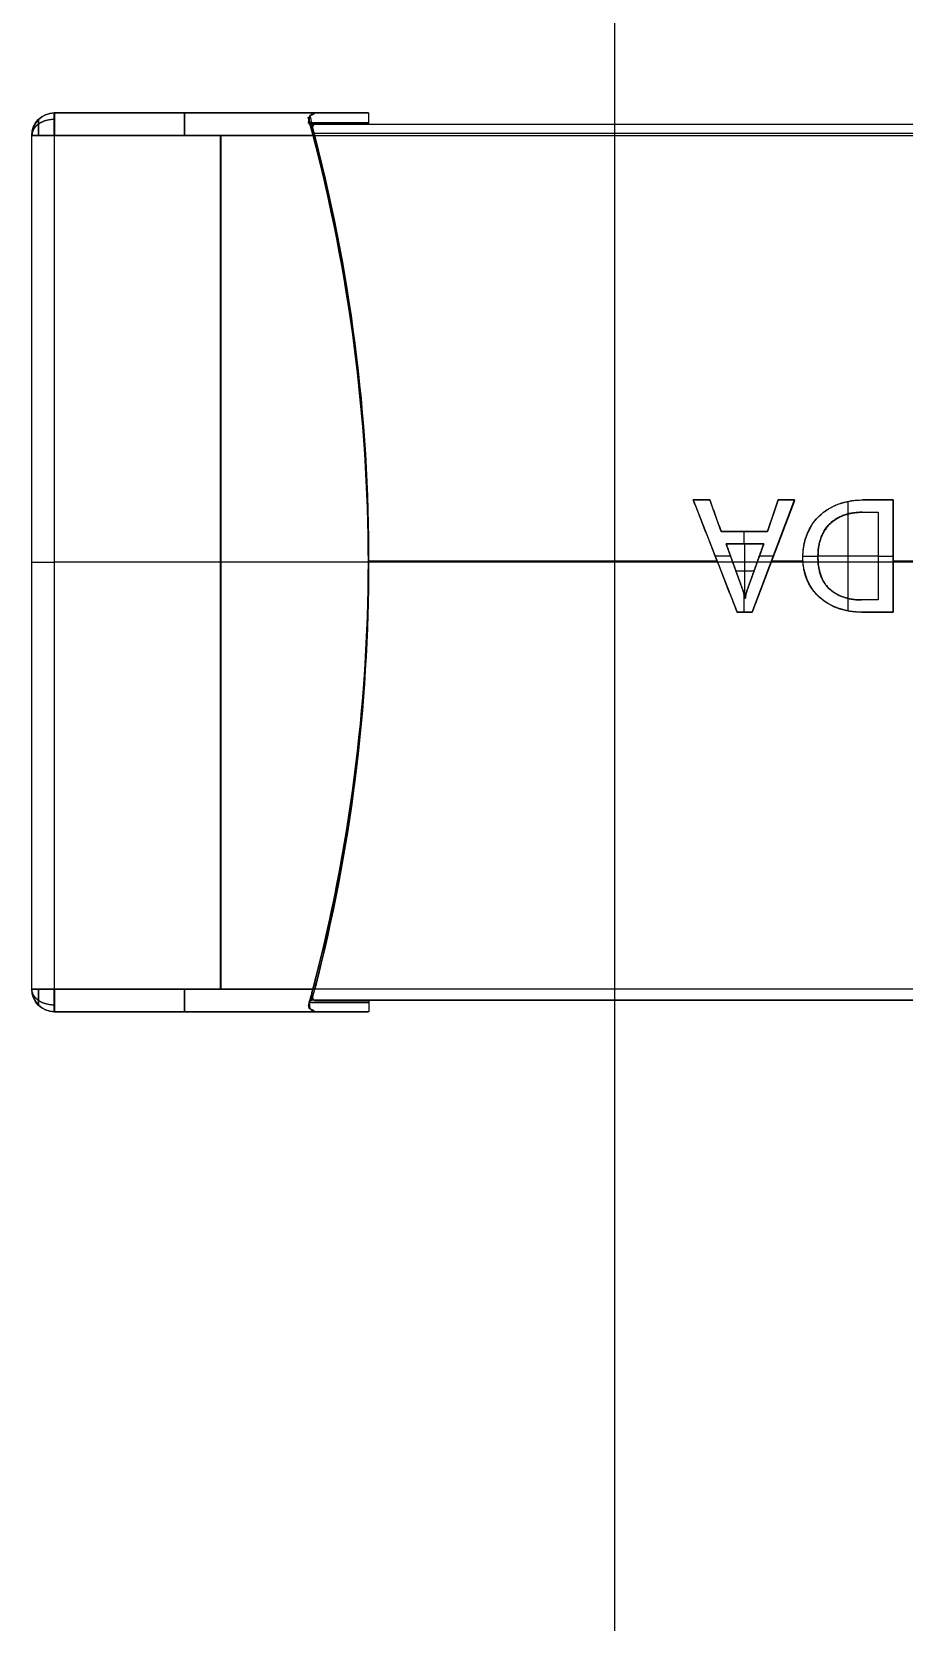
# Model space of a CAD drawing. Header units: millimetres. Extents: x 1.2 to 41.2, y 0.2 to 23.9.
# Drawn here: x 20.677 to 21.454, y 12.592 to 14.008 of the extents above; entities that cross this region are included whole.
import ezdxf

# ---------------------------------------------------------------- set-up
doc = ezdxf.new("R2010")
doc.units = ezdxf.units.MM
doc.layers.add('图层03', color=5, linetype='Continuous', true_color=0x0000ff)
doc.layers.add('默认', color=18, linetype='Continuous', true_color=0x000000)

msp = doc.modelspace()

# ---------------------------------------------------------------- linework, layer by layer
at = {"layer": '图层03', "color": 7, "true_color": 0xffffff}
for p, q in [((20.9768, 13.9354, 1.9887), (20.697, 13.9354, 1.9887)), ((20.8452, 13.9354, 1.6087), (20.845, 13.9354, 2.3688)), ((20.977, 13.9254, 1.9859), (20.977, 13.9354, 1.9859)), ((20.9768, 13.9254, 1.9897), (21.9775, 13.9254, 1.99)), ((20.677, 13.1553, 1.9887), (20.677, 13.9154, 1.9887)), ((20.845, 13.1553, 2.3888), (20.845, 13.9154, 2.3888)), ((20.8452, 13.9154, 1.5887), (20.8452, 13.1553, 1.5887)), ((21.2808, 13.5909, 1.6038), (21.2661, 13.5909, 1.6038)), ((21.2661, 13.5909, 1.6038), (21.3052, 13.4909, 1.6038)), ((21.2735, 13.5909, 1.5988), (21.2735, 13.5909, 1.6088)), ((21.2909, 13.5628, 1.6038), (21.2808, 13.5909, 1.6038)), ((21.3186, 13.4909, 1.6038), (21.3564, 13.5909, 1.6038)), ((21.3418, 13.5909, 1.6038), (21.3322, 13.5628, 1.6038)), ((21.3564, 13.5909, 1.6038), (21.3418, 13.5909, 1.6038)), ((21.3491, 13.5909, 1.5988), (21.3491, 13.5909, 1.6088)), ((21.404, 13.5784, 1.6088), (21.404, 13.5897, 1.6088)), ((21.404, 13.5031, 1.5988), (21.404, 13.5784, 1.5988)), ((21.4166, 13.5799, 1.6038), (21.4308, 13.5799, 1.6038)), ((21.4442, 13.5909, 1.6038), (21.417, 13.5909, 1.6038)), ((21.4237, 13.5799, 1.5988), (21.4237, 13.5799, 1.6088)), ((21.4306, 13.5909, 1.5988), (21.4306, 13.5909, 1.6088)), ((21.4308, 13.5799, 1.6038), (21.4308, 13.5018, 1.6038)), ((21.4442, 13.4909, 1.6038), (21.4442, 13.5909, 1.6038)), ((21.2858, 13.5768, 1.5988), (21.2858, 13.5768, 1.6088)), ((21.337, 13.5768, 1.5988), (21.337, 13.5768, 1.6088)), ((21.3322, 13.5628, 1.6038), (21.2909, 13.5628, 1.6038)), ((21.2954, 13.5518, 1.6038), (21.3288, 13.5518, 1.6038)), ((21.3104, 13.5101, 1.6038), (21.2954, 13.5518, 1.6038)), ((21.3113, 13.5518, 1.6088), (21.3113, 13.5628, 1.6088)), ((21.3116, 13.5628, 1.5988), (21.3116, 13.5628, 1.6088)), ((21.3121, 13.5518, 1.5988), (21.3121, 13.5518, 1.6088)), ((21.3121, 13.5031, 1.5988), (21.3121, 13.5518, 1.5988)), ((21.3288, 13.5518, 1.6038), (21.3139, 13.5101, 1.6038)), ((20.6771, 13.5354, 1.6086), (20.6769, 13.5354, 2.3687)), ((20.9767, 13.5354, 2.3888), (20.6969, 13.5354, 2.3887)), ((20.9769, 13.5354, 1.5887), (20.6971, 13.5354, 1.5886)), ((21.2874, 13.5364, 1.5988), (20.9768, 13.5364, 1.5987)), ((20.977, 13.5383, 2.3788), (20.977, 13.5383, 2.3888)), ((21.9771, 13.5354, 2.379), (20.977, 13.5354, 2.3788)), ((21.2857, 13.5409, 1.5988), (21.2857, 13.5409, 1.6088)), ((21.2993, 13.5409, 1.6088), (21.2857, 13.5409, 1.6088)), ((21.3375, 13.5409, 1.6088), (21.3249, 13.5409, 1.6088)), ((21.3639, 13.5364, 1.5988), (21.3358, 13.5364, 1.5988)), ((21.3375, 13.5409, 1.5988), (21.3375, 13.5409, 1.6088)), ((21.3637, 13.5409, 1.6088), (21.3772, 13.5409, 1.6088)), ((21.4308, 13.5409, 1.5988), (21.3772, 13.5409, 1.5988)), ((21.4308, 13.5409, 1.6088), (21.4442, 13.5409, 1.6088)), ((21.4308, 13.5409, 1.5988), (21.4308, 13.5409, 1.6088)), ((21.4442, 13.5409, 1.5988), (21.4442, 13.5409, 1.6088)), ((21.4686, 13.5364, 1.5988), (21.4442, 13.5364, 1.5988)), ((20.9771, 13.5325, 1.5987), (20.9771, 13.5325, 1.5887)), ((21.3029, 13.5309, 1.5988), (21.3029, 13.5309, 1.6088)), ((21.3201, 13.5274, 1.5988), (21.3042, 13.5274, 1.5988)), ((21.3214, 13.5309, 1.5988), (21.3214, 13.5309, 1.6088)), ((21.3113, 13.4909, 1.6088), (21.3113, 13.5069, 1.6088)), ((21.404, 13.4919, 1.6088), (21.404, 13.5032, 1.6088)), ((21.4308, 13.5018, 1.6038), (21.416, 13.5018, 1.6038)), ((21.4234, 13.5018, 1.5988), (21.4234, 13.5018, 1.6088)), ((21.3052, 13.4909, 1.6038), (21.3186, 13.4909, 1.6038)), ((21.3119, 13.4909, 1.5988), (21.3119, 13.4909, 1.6088)), ((21.416, 13.4909, 1.6038), (21.4442, 13.4909, 1.6038)), ((21.4301, 13.4909, 1.5988), (21.4301, 13.4909, 1.6088)), ((21.9772, 13.1453, 1.9879), (20.9767, 13.1453, 1.9877)), ((20.977, 13.1454, 1.9916), (20.977, 13.1353, 1.9916)), ((20.697, 13.1353, 1.9887), (20.9768, 13.1353, 1.9887)), ((20.8452, 13.1353, 1.6087), (20.845, 13.1353, 2.3688))]:
    msp.add_line(p, q, dxfattribs=at)
at = {"layer": '图层03', "color": 7, "true_color": 0xffffff, "extrusion": (0.000220476, 9.59111e-12, -1)}
msp.add_arc((-20.6974, 13.9154, -2.3642), 0.02, 0, 90, dxfattribs=at)
at = {"layer": '图层03', "color": 7, "true_color": 0xffffff, "extrusion": (0.000220476, 0, -1)}
for centre, radius, start, end in [((-20.6974, 13.9154, -1.9841), 0.02, 0, 90), ((-19.4773, 13.5383, -2.3761), 1.5002, 165.0406, 195.3932)]:
    msp.add_arc(centre, radius, start, end, dxfattribs=at)
at = {"layer": '图层03', "color": 7, "true_color": 0xffffff, "extrusion": (-0.000220476, -4.93038e-32, 1)}
msp.add_arc((20.6974, 13.9154, 1.6041), 0.02, 90, 180, dxfattribs=at)
at = {"layer": '图层03', "color": 7, "true_color": 0xffffff, "extrusion": (-1, -2.47818e-16, -0.000220476)}
for centre, start, end in [((-13.9154, 2.3642, -20.6974), 90, 180), ((-13.9154, 1.6041, -20.6974), 180, 270), ((-13.1553, 2.3642, -20.6974), 360, 90), ((-13.1553, 1.6041, -20.6974), 270, 0)]:
    msp.add_arc(centre, 0.02, start, end, dxfattribs=at)
at = {"layer": '图层03', "color": 7, "true_color": 0xffffff, "extrusion": (1, 0, 0.000220476)}
for centre, start, end in [((13.9154, 2.3642, 20.8134), 0, 90), ((13.9154, 1.6041, 20.8134), 270, 0), ((13.1553, 2.3642, 20.8134), 90, 180), ((13.1553, 1.6041, 20.8134), 180, 270)]:
    msp.add_arc(centre, 0.02, start, end, dxfattribs=at)
at = {"layer": '图层03', "color": 7, "true_color": 0xffffff, "extrusion": (-0.000220476, 0, 1)}
for centre, radius, start, end in [((19.4773, 13.5325, 1.5931), 1.5002, 345.0284, 15.4245), ((20.6974, 13.1553, 1.9841), 0.02, 180, 270)]:
    msp.add_arc(centre, radius, start, end, dxfattribs=at)
at = {"layer": '图层03', "color": 7, "true_color": 0xffffff, "extrusion": (0, -1, 0)}
for centre, radius, start, end in [((19.4768, 1.9855, -13.9265), 1.5002, 345.0542, 15.4371), ((20.6969, 2.3687, -13.9154), 0.02, 90.0126, 180.0126), ((20.6971, 1.6086, -13.9154), 0.02, 180.0126, 270.0126), ((20.6971, 1.6086, -13.5354), 0.02, 180.0126, 270.0126), ((20.6969, 2.3687, -13.1553), 0.02, 90.0126, 180.0126), ((20.6971, 1.6086, -13.1553), 0.02, 180.0126, 270.0126)]:
    msp.add_arc(centre, radius, start, end, dxfattribs=at)
at = {"layer": '图层03', "color": 7, "true_color": 0xffffff, "extrusion": (-0.000220476, -1.77971e-13, 1)}
msp.add_arc((19.4773, 13.5383, 2.3742), 1.5002, 345.2121, 14.5618, dxfattribs=at)
at = {"layer": '图层03', "color": 7, "true_color": 0xffffff, "extrusion": (0, 1, 0)}
for centre, radius, start, end in [((-20.6969, 2.3687, 13.5354), 0.02, 359.9874, 89.9874), ((-19.4768, 1.9913, 13.1434), 1.5002, 165.0145, 195.3806)]:
    msp.add_arc(centre, radius, start, end, dxfattribs=at)
at = {"layer": '图层03', "color": 7, "true_color": 0xffffff, "extrusion": (0.000220476, 2.46519e-32, -1)}
msp.add_arc((-20.6974, 13.1553, -2.3642), 0.02, 270, 0, dxfattribs=at)
at = {"layer": '图层03', "color": 7, "true_color": 0xffffff, "extrusion": (0.000220476, 4.93038e-32, -1)}
msp.add_arc((-20.6974, 13.1553, -1.6041), 0.02, 270, 0, dxfattribs=at)
at = {"layer": '图层03', "color": 7, "true_color": 0xffffff}
for points, degree in [([(20.6969, 13.9354, 2.3687), (20.8121, 13.9354, 2.3688), (20.9273, 13.9354, 2.3688)], 2), ([(20.6971, 13.9354, 1.6086), (20.697, 13.9354, 1.9887), (20.6969, 13.9354, 2.3687)], 2), ([(20.9289, 13.9354, 1.6087), (20.813, 13.9354, 1.6087), (20.6971, 13.9354, 1.6086)], 2), ([(20.9244, 13.9254, 2.3861), (20.9232, 13.9277, 2.384), (20.9237, 13.9299, 2.3819), (20.9245, 13.9325, 2.3793)], 3), ([(20.9245, 13.9328, 1.5987), (20.9233, 13.9307, 1.5964), (20.9239, 13.9285, 1.5942), (20.9246, 13.9259, 1.5917)], 3), ([(20.9245, 13.9325, 2.3793), (20.9255, 13.9337, 2.3754), (20.9264, 13.9346, 2.3721), (20.9273, 13.9354, 2.3688)], 3), ([(20.9289, 13.9354, 1.6087), (20.9281, 13.9346, 1.6053), (20.9272, 13.9337, 1.602), (20.9245, 13.9328, 1.5987)], 3), ([(20.9245, 13.9328, 1.5987), (20.9263, 13.9284, 1.5987), (20.9263, 13.9241, 1.5987), (20.9269, 13.9175, 1.5988)], 3), ([(20.9244, 13.9254, 2.3861), (20.9261, 13.9254, 2.3817), (20.9261, 13.9254, 2.3774), (20.9262, 13.9251, 2.3727)], 3), ([(20.9288, 13.9154, 2.3888), (20.9279, 13.9188, 2.3879), (20.927, 13.9221, 2.387), (20.9244, 13.9254, 2.3861)], 3), ([(20.9246, 13.9259, 1.5917), (20.9257, 13.9221, 1.5905), (20.9266, 13.9188, 1.5896), (20.9274, 13.9154, 1.5887)], 3), ([(20.9262, 13.9251, 2.3727), (20.9266, 13.9252, 2.3712), (20.9269, 13.9254, 2.37), (20.9273, 13.9254, 2.3688)], 3), ([(20.9288, 13.9154, 2.3788), (20.9279, 13.9194, 2.3788), (20.9271, 13.9233, 2.3761), (20.9262, 13.9251, 2.3727)], 3), ([(20.9269, 13.9175, 1.5988), (20.9269, 13.9233, 1.601), (20.9277, 13.9254, 1.6041), (20.9289, 13.9254, 1.6087)], 3), ([(20.9269, 13.9175, 1.5988), (21.4772, 13.9175, 1.5989), (22.0275, 13.9175, 1.5991)], 2), ([(20.9289, 13.1553, 1.5987), (20.9933, 13.4033, 1.5987), (20.9928, 13.6678, 1.5987), (20.9269, 13.9175, 1.5988)], 3), ([(20.9273, 13.9254, 2.3688), (21.4773, 13.9254, 2.3699), (22.0273, 13.9253, 2.371)], 2), ([(20.9289, 13.9254, 1.6087), (21.4772, 13.9254, 1.6088), (22.0254, 13.9254, 1.6089)], 2), ([(20.6769, 13.1553, 2.3687), (20.6769, 13.5354, 2.3687), (20.6769, 13.9154, 2.3687)], 2), ([(20.6769, 13.9154, 2.3687), (20.677, 13.9154, 1.9887), (20.6771, 13.9154, 1.6086)], 2), ([(20.6771, 13.1553, 1.6086), (20.6771, 13.5354, 1.6086), (20.6771, 13.9154, 1.6086)], 2), ([(20.9288, 13.9154, 2.3888), (20.8128, 13.9154, 2.3888), (20.6969, 13.9154, 2.3887)], 2), ([(20.6969, 13.9154, 2.3887), (20.6969, 13.5354, 2.3887), (20.6969, 13.1553, 2.3887)], 2), ([(20.6971, 13.9154, 1.5886), (20.8123, 13.9154, 1.5887), (20.9274, 13.9154, 1.5887)], 2), ([(20.6971, 13.1553, 1.5886), (20.6971, 13.5354, 1.5886), (20.6971, 13.9154, 1.5886)], 2), ([(20.9288, 13.9154, 2.3788), (21.477, 13.9154, 2.3789), (22.0253, 13.9154, 2.379)], 2), ([(21.2661, 13.5909, 1.5988), (21.2735, 13.5909, 1.5988), (21.2808, 13.5909, 1.5988)], 2), ([(21.2661, 13.5909, 1.6088), (21.2735, 13.5909, 1.6088), (21.2808, 13.5909, 1.6088)], 2), ([(21.2661, 13.5909, 1.5988), (21.2661, 13.5909, 1.6038), (21.2661, 13.5909, 1.6088)], 2), ([(21.3052, 13.4909, 1.6088), (21.2857, 13.5409, 1.6088), (21.2661, 13.5909, 1.6088)], 2), ([(21.3052, 13.4909, 1.5988), (21.2857, 13.5409, 1.5988), (21.2661, 13.5909, 1.5988)], 2), ([(21.2808, 13.5909, 1.6088), (21.2858, 13.5768, 1.6088), (21.2909, 13.5628, 1.6088)], 2), ([(21.2808, 13.5909, 1.5988), (21.2858, 13.5768, 1.5988), (21.2909, 13.5628, 1.5988)], 2), ([(21.2808, 13.5909, 1.5988), (21.2808, 13.5909, 1.6038), (21.2808, 13.5909, 1.6088)], 2), ([(21.3564, 13.5909, 1.6088), (21.3375, 13.5409, 1.6088), (21.3186, 13.4909, 1.6088)], 2), ([(21.3564, 13.5909, 1.5988), (21.3375, 13.5409, 1.5988), (21.3186, 13.4909, 1.5988)], 2), ([(21.3322, 13.5628, 1.6088), (21.337, 13.5768, 1.6088), (21.3418, 13.5909, 1.6088)], 2), ([(21.3322, 13.5628, 1.5988), (21.337, 13.5768, 1.5988), (21.3418, 13.5909, 1.5988)], 2), ([(21.3418, 13.5909, 1.5988), (21.3491, 13.5909, 1.5988), (21.3564, 13.5909, 1.5988)], 2), ([(21.3418, 13.5909, 1.6088), (21.3491, 13.5909, 1.6088), (21.3564, 13.5909, 1.6088)], 2), ([(21.3418, 13.5909, 1.5988), (21.3418, 13.5909, 1.6038), (21.3418, 13.5909, 1.6088)], 2), ([(21.3564, 13.5909, 1.5988), (21.3564, 13.5909, 1.6038), (21.3564, 13.5909, 1.6088)], 2), ([(21.3825, 13.5801, 1.6088), (21.3825, 13.5801, 1.6038), (21.3825, 13.5801, 1.5988)], 2), ([(21.3866, 13.583, 1.6088), (21.3866, 13.583, 1.6038), (21.3866, 13.583, 1.5988)], 2), ([(21.391, 13.5854, 1.6088), (21.391, 13.5854, 1.6038), (21.391, 13.5854, 1.5988)], 2), ([(21.3957, 13.5874, 1.6088), (21.3957, 13.5874, 1.6038), (21.3957, 13.5874, 1.5988)], 2), ([(21.4, 13.5773, 1.6088), (21.4, 13.5773, 1.6038), (21.4, 13.5773, 1.5988)], 2), ([(21.4006, 13.5889, 1.6088), (21.4006, 13.5889, 1.6038), (21.4006, 13.5889, 1.5988)], 2), ([(21.4038, 13.5784, 1.6088), (21.4038, 13.5784, 1.6038), (21.4038, 13.5784, 1.5988)], 2), ([(21.4058, 13.59, 1.6088), (21.4058, 13.59, 1.6038), (21.4058, 13.59, 1.5988)], 2), ([(21.4078, 13.5792, 1.6088), (21.4078, 13.5792, 1.6038), (21.4078, 13.5792, 1.5988)], 2), ([(21.4113, 13.5907, 1.6088), (21.4113, 13.5907, 1.6038), (21.4113, 13.5907, 1.5988)], 2), ([(21.4121, 13.5797, 1.6088), (21.4121, 13.5797, 1.6038), (21.4121, 13.5797, 1.5988)], 2), ([(21.4166, 13.5799, 1.6088), (21.4237, 13.5799, 1.6088), (21.4308, 13.5799, 1.6088)], 2), ([(21.4166, 13.5799, 1.6088), (21.4166, 13.5799, 1.6038), (21.4166, 13.5799, 1.5988)], 2), ([(21.4166, 13.5799, 1.5988), (21.4237, 13.5799, 1.5988), (21.4308, 13.5799, 1.5988)], 2), ([(21.417, 13.5909, 1.5988), (21.4306, 13.5909, 1.5988), (21.4442, 13.5909, 1.5988)], 2), ([(21.417, 13.5909, 1.6088), (21.4306, 13.5909, 1.6088), (21.4442, 13.5909, 1.6088)], 2), ([(21.417, 13.5909, 1.5988), (21.417, 13.5909, 1.6038), (21.417, 13.5909, 1.6088)], 2), ([(21.4308, 13.5799, 1.6088), (21.4308, 13.5409, 1.6088), (21.4308, 13.5018, 1.6088)], 2), ([(21.4308, 13.5799, 1.6088), (21.4308, 13.5799, 1.6038), (21.4308, 13.5799, 1.5988)], 2), ([(21.4308, 13.5799, 1.5988), (21.4308, 13.5409, 1.5988), (21.4308, 13.5018, 1.5988)], 2), ([(21.4442, 13.5909, 1.5988), (21.4442, 13.5409, 1.5988), (21.4442, 13.4909, 1.5988)], 2), ([(21.4442, 13.5909, 1.6088), (21.4442, 13.5409, 1.6088), (21.4442, 13.4909, 1.6088)], 2), ([(21.4442, 13.5909, 1.5988), (21.4442, 13.5909, 1.6038), (21.4442, 13.5909, 1.6088)], 2), ([(21.3695, 13.5651, 1.6088), (21.3695, 13.5651, 1.6038), (21.3695, 13.5651, 1.5988)], 2), ([(21.3721, 13.5693, 1.6088), (21.3721, 13.5693, 1.6038), (21.3721, 13.5693, 1.5988)], 2), ([(21.3751, 13.5732, 1.6088), (21.3751, 13.5732, 1.6038), (21.3751, 13.5732, 1.5988)], 2), ([(21.3786, 13.5769, 1.6088), (21.3786, 13.5769, 1.6038), (21.3786, 13.5769, 1.5988)], 2), ([(21.383, 13.5636, 1.6088), (21.383, 13.5636, 1.6038), (21.383, 13.5636, 1.5988)], 2), ([(21.3851, 13.5666, 1.6088), (21.3851, 13.5666, 1.6038), (21.3851, 13.5666, 1.5988)], 2), ([(21.3876, 13.5694, 1.6088), (21.3876, 13.5694, 1.6038), (21.3876, 13.5694, 1.5988)], 2), ([(21.3903, 13.5718, 1.6088), (21.3903, 13.5718, 1.6038), (21.3903, 13.5718, 1.5988)], 2), ([(21.3933, 13.574, 1.6088), (21.3933, 13.574, 1.6038), (21.3933, 13.574, 1.5988)], 2), ([(21.3965, 13.5758, 1.6088), (21.3965, 13.5758, 1.6038), (21.3966, 13.5758, 1.5988)], 2), ([(21.2909, 13.5628, 1.5988), (21.3116, 13.5628, 1.5988), (21.3322, 13.5628, 1.5988)], 2), ([(21.2909, 13.5628, 1.6088), (21.3116, 13.5628, 1.6088), (21.3322, 13.5628, 1.6088)], 2), ([(21.2909, 13.5628, 1.5988), (21.2909, 13.5628, 1.6038), (21.2909, 13.5628, 1.6088)], 2), ([(21.3288, 13.5518, 1.6088), (21.3121, 13.5518, 1.6088), (21.2954, 13.5518, 1.6088)], 2), ([(21.2954, 13.5518, 1.6088), (21.2954, 13.5518, 1.6038), (21.2954, 13.5518, 1.5988)], 2), ([(21.2954, 13.5518, 1.5988), (21.3121, 13.5518, 1.5988), (21.3288, 13.5518, 1.5988)], 2), ([(21.2954, 13.5518, 1.6088), (21.3029, 13.5309, 1.6088), (21.3104, 13.5101, 1.6088)], 2), ([(21.3104, 13.5101, 1.5988), (21.3029, 13.5309, 1.5988), (21.2954, 13.5518, 1.5988)], 2), ([(21.3139, 13.5101, 1.6088), (21.3214, 13.5309, 1.6088), (21.3288, 13.5518, 1.6088)], 2), ([(21.3288, 13.5518, 1.5988), (21.3214, 13.5309, 1.5988), (21.3139, 13.5101, 1.5988)], 2), ([(21.3288, 13.5518, 1.5988), (21.3288, 13.5518, 1.6038), (21.3288, 13.5518, 1.6088)], 2), ([(21.3322, 13.5628, 1.5988), (21.3322, 13.5628, 1.6038), (21.3322, 13.5628, 1.6088)], 2), ([(21.3646, 13.5507, 1.6088), (21.3646, 13.5507, 1.6038), (21.3646, 13.5507, 1.5988)], 2), ([(21.3658, 13.5557, 1.6088), (21.3658, 13.5557, 1.6038), (21.3658, 13.5557, 1.5988)], 2), ([(21.3674, 13.5605, 1.6088), (21.3674, 13.5605, 1.6038), (21.3674, 13.5605, 1.5988)], 2), ([(21.3786, 13.5529, 1.6088), (21.3786, 13.5529, 1.6038), (21.3786, 13.5529, 1.5988)], 2), ([(21.3797, 13.5567, 1.6088), (21.3797, 13.5567, 1.6038), (21.3797, 13.5567, 1.5988)], 2), ([(21.3812, 13.5603, 1.6088), (21.3812, 13.5603, 1.6038), (21.3812, 13.5603, 1.5988)], 2), ([(21.3637, 13.5396, 1.6088), (21.3637, 13.5396, 1.6038), (21.3637, 13.5396, 1.5988)], 2), ([(21.3639, 13.5453, 1.6088), (21.3639, 13.5453, 1.6038), (21.3639, 13.5453, 1.5988)], 2), ([(21.3771, 13.5399, 1.6088), (21.3771, 13.5399, 1.6038), (21.3771, 13.5399, 1.5988)], 2), ([(21.3773, 13.5445, 1.6088), (21.3773, 13.5445, 1.6038), (21.3773, 13.5445, 1.5988)], 2), ([(21.3773, 13.5353, 1.6088), (21.3773, 13.5353, 1.6038), (21.3773, 13.5353, 1.5988)], 2), ([(21.3778, 13.5488, 1.6088), (21.3778, 13.5488, 1.6038), (21.3778, 13.5488, 1.5988)], 2), ([(21.3639, 13.5342, 1.6088), (21.3639, 13.5342, 1.6038), (21.3639, 13.5342, 1.5988)], 2), ([(21.3646, 13.529, 1.6088), (21.3646, 13.529, 1.6038), (21.3646, 13.529, 1.5988)], 2), ([(21.3658, 13.5242, 1.6088), (21.3658, 13.5242, 1.6038), (21.3658, 13.5242, 1.5988)], 2), ([(21.3778, 13.531, 1.6088), (21.3778, 13.531, 1.6038), (21.3778, 13.531, 1.5988)], 2), ([(21.3786, 13.527, 1.6088), (21.3786, 13.527, 1.6038), (21.3786, 13.527, 1.5988)], 2), ([(21.3798, 13.5233, 1.6088), (21.3798, 13.5233, 1.6038), (21.3798, 13.5233, 1.5988)], 2), ([(21.3104, 13.5101, 1.5988), (21.3104, 13.5101, 1.6038), (21.3104, 13.5101, 1.6088)], 2), ([(21.3108, 13.5089, 1.6088), (21.3108, 13.5089, 1.6038), (21.3108, 13.5089, 1.5988)], 2), ([(21.3112, 13.5073, 1.6088), (21.3112, 13.5073, 1.6038), (21.3112, 13.5073, 1.5988)], 2), ([(21.3131, 13.5071, 1.6088), (21.3131, 13.5071, 1.6038), (21.3131, 13.5071, 1.5988)], 2), ([(21.3135, 13.5087, 1.6088), (21.3135, 13.5087, 1.6038), (21.3135, 13.5087, 1.5988)], 2), ([(21.3139, 13.5101, 1.5988), (21.3139, 13.5101, 1.6038), (21.3139, 13.5101, 1.6088)], 2), ([(21.3674, 13.5196, 1.6088), (21.3674, 13.5196, 1.6038), (21.3674, 13.5196, 1.5988)], 2), ([(21.3695, 13.5153, 1.6088), (21.3695, 13.5153, 1.6038), (21.3695, 13.5153, 1.5988)], 2), ([(21.3721, 13.5113, 1.6088), (21.3721, 13.5113, 1.6038), (21.3721, 13.5113, 1.5988)], 2), ([(21.3751, 13.5075, 1.6088), (21.3751, 13.5075, 1.6038), (21.3751, 13.5075, 1.5988)], 2), ([(21.3813, 13.5199, 1.6088), (21.3813, 13.5199, 1.6038), (21.3813, 13.5199, 1.5988)], 2), ([(21.3832, 13.5167, 1.6088), (21.3832, 13.5167, 1.6038), (21.3832, 13.5167, 1.5988)], 2), ([(21.3853, 13.5139, 1.6088), (21.3853, 13.5139, 1.6038), (21.3853, 13.5139, 1.5988)], 2), ([(21.3879, 13.5114, 1.6088), (21.3879, 13.5114, 1.6038), (21.3879, 13.5114, 1.5988)], 2), ([(21.3906, 13.5091, 1.6088), (21.3906, 13.5091, 1.6038), (21.3906, 13.5091, 1.5988)], 2), ([(21.3936, 13.5072, 1.6088), (21.3936, 13.5072, 1.6038), (21.3936, 13.5072, 1.5988)], 2), ([(21.3116, 13.5054, 1.6088), (21.3116, 13.5054, 1.6038), (21.3116, 13.5054, 1.5988)], 2), ([(21.3122, 13.503, 1.5988), (21.3122, 13.503, 1.6038), (21.3122, 13.503, 1.6088)], 2), ([(21.3127, 13.5052, 1.6088), (21.3127, 13.5052, 1.6038), (21.3127, 13.5052, 1.5988)], 2), ([(21.3786, 13.5041, 1.6088), (21.3786, 13.5041, 1.6038), (21.3786, 13.5041, 1.5988)], 2), ([(21.3825, 13.501, 1.6088), (21.3825, 13.501, 1.6038), (21.3825, 13.501, 1.5988)], 2), ([(21.3865, 13.4983, 1.6088), (21.3865, 13.4983, 1.6038), (21.3865, 13.4983, 1.5988)], 2), ([(21.3909, 13.496, 1.6088), (21.3909, 13.496, 1.6038), (21.3909, 13.496, 1.5988)], 2), ([(21.3954, 13.4942, 1.6088), (21.3954, 13.4942, 1.6038), (21.3954, 13.4942, 1.5988)], 2), ([(21.3968, 13.5056, 1.6088), (21.3968, 13.5056, 1.6038), (21.3968, 13.5056, 1.5988)], 2), ([(21.4002, 13.4927, 1.6088), (21.4002, 13.4927, 1.6038), (21.4002, 13.4927, 1.5988)], 2), ([(21.4003, 13.5042, 1.6088), (21.4003, 13.5042, 1.6038), (21.4003, 13.5042, 1.5988)], 2), ([(21.4039, 13.5032, 1.6088), (21.4039, 13.5032, 1.6038), (21.4039, 13.5032, 1.5988)], 2), ([(21.4077, 13.5024, 1.6088), (21.4077, 13.5024, 1.6038), (21.4077, 13.5024, 1.5988)], 2), ([(21.4118, 13.502, 1.6088), (21.4118, 13.502, 1.6038), (21.4118, 13.502, 1.5988)], 2), ([(21.4308, 13.5018, 1.6088), (21.4234, 13.5018, 1.6088), (21.416, 13.5018, 1.6088)], 2), ([(21.4308, 13.5018, 1.5988), (21.4234, 13.5018, 1.5988), (21.416, 13.5018, 1.5988)], 2), ([(21.416, 13.5018, 1.5988), (21.416, 13.5018, 1.6038), (21.416, 13.5018, 1.6088)], 2), ([(21.4308, 13.5018, 1.6088), (21.4308, 13.5018, 1.6038), (21.4308, 13.5018, 1.5988)], 2), ([(21.3186, 13.4909, 1.5988), (21.3119, 13.4909, 1.5988), (21.3052, 13.4909, 1.5988)], 2), ([(21.3052, 13.4909, 1.5988), (21.3052, 13.4909, 1.6038), (21.3052, 13.4909, 1.6088)], 2), ([(21.3186, 13.4909, 1.6088), (21.3119, 13.4909, 1.6088), (21.3052, 13.4909, 1.6088)], 2), ([(21.3186, 13.4909, 1.6088), (21.3186, 13.4909, 1.6038), (21.3186, 13.4909, 1.5988)], 2), ([(21.4052, 13.4917, 1.6088), (21.4052, 13.4917, 1.6038), (21.4052, 13.4917, 1.5988)], 2), ([(21.4105, 13.4911, 1.6088), (21.4105, 13.4911, 1.6038), (21.4105, 13.4911, 1.5988)], 2), ([(21.4442, 13.4909, 1.5988), (21.4301, 13.4909, 1.5988), (21.416, 13.4909, 1.5988)], 2), ([(21.416, 13.4909, 1.5988), (21.416, 13.4909, 1.6038), (21.416, 13.4909, 1.6088)], 2), ([(21.4442, 13.4909, 1.6088), (21.4301, 13.4909, 1.6088), (21.416, 13.4909, 1.6088)], 2), ([(21.4442, 13.4909, 1.5988), (21.4442, 13.4909, 1.6038), (21.4442, 13.4909, 1.6088)], 2), ([(20.6771, 13.1553, 1.6086), (20.677, 13.1553, 1.9887), (20.6769, 13.1553, 2.3687)], 2), ([(20.6969, 13.1553, 2.3887), (20.8121, 13.1553, 2.3888), (20.9273, 13.1553, 2.3888)], 2), ([(20.9289, 13.1553, 1.5887), (20.813, 13.1553, 1.5887), (20.6971, 13.1553, 1.5886)], 2), ([(20.9244, 13.1448, 2.3858), (20.9255, 13.1487, 2.387), (20.9264, 13.152, 2.3879), (20.9273, 13.1553, 2.3888)], 3), ([(20.9245, 13.1453, 1.5914), (20.9272, 13.1484, 1.5896), (20.9281, 13.1519, 1.5887), (20.9289, 13.1553, 1.5887)], 3), ([(20.9262, 13.1514, 2.3784), (20.9266, 13.1528, 2.3785), (20.9269, 13.1541, 2.3788), (20.9273, 13.1553, 2.3788)], 3), ([(20.9269, 13.1455, 1.6067), (20.9269, 13.1477, 1.6008), (20.9277, 13.1508, 1.5987), (20.9289, 13.1553, 1.5987)], 3), ([(22.0268, 13.1553, 2.379), (21.477, 13.1553, 2.3789), (20.9273, 13.1553, 2.3788)], 2), ([(22.0254, 13.1553, 1.5989), (21.4772, 13.1553, 1.5988), (20.9289, 13.1553, 1.5987)], 2), ([(20.9244, 13.138, 2.3788), (20.9232, 13.1401, 2.381), (20.9237, 13.1422, 2.3833), (20.9244, 13.1448, 2.3858)], 3), ([(20.9245, 13.1453, 1.5914), (20.9233, 13.1431, 1.5935), (20.9239, 13.1409, 1.5956), (20.9246, 13.1383, 1.5982)], 3), ([(20.9262, 13.1514, 2.3784), (20.925, 13.1467, 2.3788), (20.9238, 13.1424, 2.3788), (20.9244, 13.138, 2.3788)], 3), ([(20.9269, 13.1455, 1.6067), (20.9251, 13.1453, 1.6), (20.924, 13.1453, 1.5957), (20.9245, 13.1453, 1.5914)], 3), ([(20.9246, 13.1383, 1.5982), (20.9257, 13.1371, 1.602), (20.9266, 13.1362, 1.6053), (20.9274, 13.1353, 1.6087)], 3), ([(20.9288, 13.1453, 2.3688), (20.9932, 13.1453, 2.1209), (20.9928, 13.1453, 1.8564), (20.9269, 13.1455, 1.6067)], 3), ([(22.0275, 13.1455, 1.6069), (21.4772, 13.1455, 1.6068), (20.9269, 13.1455, 1.6067)], 2), ([(22.0253, 13.1453, 2.369), (21.477, 13.1453, 2.3689), (20.9288, 13.1453, 2.3688)], 2), ([(20.9288, 13.1353, 2.3688), (20.8128, 13.1353, 2.3688), (20.6969, 13.1353, 2.3687)], 2), ([(20.6969, 13.1353, 2.3687), (20.697, 13.1353, 1.9887), (20.6971, 13.1353, 1.6086)], 2), ([(20.6971, 13.1353, 1.6086), (20.8123, 13.1353, 1.6087), (20.9274, 13.1353, 1.6087)], 2), ([(20.9288, 13.1353, 2.3688), (20.9279, 13.1362, 2.3721), (20.927, 13.1371, 2.3754), (20.9244, 13.138, 2.3788)], 3)]:
    msp.add_open_spline(points, degree=degree, dxfattribs=at)
at = {"layer": '图层03', "color": 7, "true_color": 0xffffff, "extrusion": (4.37975e-13, 1, 9.60584e-16)}
msp.add_open_spline([(20.9273, 13.9354, 2.3688), (20.9927, 13.9354, 2.1211), (20.9933, 13.9354, 1.8566), (20.9289, 13.9354, 1.6087)], degree=3, dxfattribs=at)
at = {"layer": '图层03', "color": 7, "true_color": 0xffffff, "extrusion": (0.0001559, 0.707107, -0.707107)}
for points, weights in [([(20.6969, 13.9296, 2.3829), (20.6852, 13.9296, 2.3829), (20.6769, 13.9237, 2.377), (20.6769, 13.9154, 2.3687)], [0.853553390594, 0.686886723927, 0.686886723927, 0.853553390594]), ([(20.6971, 13.1412, 1.5945), (20.6854, 13.1412, 1.5945), (20.6771, 13.1471, 1.6003), (20.6771, 13.1553, 1.6086)], [0.853553390593, 0.686886723927, 0.686886723927, 0.853553390593])]:
    msp.add_rational_spline(points, weights, degree=3, dxfattribs=at)
at = {"layer": '图层03', "color": 7, "true_color": 0xffffff, "extrusion": (-0.0001559, 0.707107, 0.707107)}
for points in [[(20.6971, 13.9296, 1.5945), (20.6854, 13.9296, 1.5945), (20.6771, 13.9237, 1.6003), (20.6771, 13.9154, 1.6086)], [(20.6969, 13.1412, 2.3829), (20.6852, 13.1412, 2.3829), (20.6769, 13.1471, 2.377), (20.6769, 13.1553, 2.3687)]]:
    msp.add_rational_spline(points, [0.853553390593, 0.686886723927, 0.686886723927, 0.853553390593], degree=3, dxfattribs=at)
at = {"layer": '图层03', "color": 7, "true_color": 0xffffff, "extrusion": (1, -9.66555e-13, 0.000220476)}
msp.add_rational_spline([(20.6828, 13.9154, 2.3829), (20.6828, 13.9237, 2.3829), (20.6828, 13.9296, 2.377), (20.6828, 13.9296, 2.3687)], [0.853553390593, 0.686886723928, 0.686886723928, 0.853553390593], degree=3, dxfattribs=at)
at = {"layer": '图层03', "color": 7, "true_color": 0xffffff, "extrusion": (-1, -4.28849e-13, -0.000220476)}
msp.add_rational_spline([(20.6829, 13.9296, 1.6086), (20.6829, 13.9296, 1.6003), (20.6829, 13.9237, 1.5945), (20.6829, 13.9154, 1.5945)], [0.853553390593, 0.686886723927, 0.686886723927, 0.853553390593], degree=3, dxfattribs=at)
at = {"layer": '图层03', "color": 7, "true_color": 0xffffff, "extrusion": (2.25193e-12, 1, -1.25934e-13)}
msp.add_open_spline([(20.9289, 13.9254, 1.6087), (20.9933, 13.9254, 1.8566), (20.9927, 13.9254, 2.1211), (20.9273, 13.9254, 2.3688)], degree=3, dxfattribs=at)
at = {"layer": '图层03', "color": 7, "true_color": 0xffffff, "extrusion": (0.000220476, 1.91862e-14, -1)}
msp.add_open_spline([(20.9273, 13.1553, 2.3888), (20.9926, 13.403, 2.3888), (20.9932, 13.6675, 2.3888), (20.9288, 13.9154, 2.3888)], degree=3, dxfattribs=at)
at = {"layer": '图层03', "color": 7, "true_color": 0xffffff, "extrusion": (0.000220476, 4.44824e-16, -1)}
msp.add_open_spline([(20.9274, 13.9154, 1.5887), (20.9928, 13.6678, 1.5887), (20.9933, 13.4033, 1.5887), (20.9289, 13.1553, 1.5887)], degree=3, dxfattribs=at)
at = {"layer": '图层03', "color": 7, "true_color": 0xffffff, "extrusion": (-0.000220476, 5.958e-14, 1)}
msp.add_open_spline([(21.3637, 13.5396, 1.5988), (21.3644, 13.571, 1.5988), (21.3848, 13.5903, 1.5988), (21.417, 13.5909, 1.5988)], degree=3, dxfattribs=at)
at = {"layer": '图层03', "color": 7, "true_color": 0xffffff, "extrusion": (-0.000220476, 2.01434e-14, 1)}
msp.add_open_spline([(21.3637, 13.5396, 1.6088), (21.3638, 13.5415, 1.6088), (21.3638, 13.5452, 1.6088), (21.3646, 13.5506, 1.6088), (21.3657, 13.5557, 1.6088), (21.3673, 13.5605, 1.6088), (21.3694, 13.5651, 1.6088), (21.372, 13.5693, 1.6088), (21.3751, 13.5733, 1.6088), (21.3786, 13.5769, 1.6088), (21.3824, 13.5802, 1.6088), (21.3866, 13.5831, 1.6088), (21.391, 13.5855, 1.6088), (21.3957, 13.5874, 1.6088), (21.4006, 13.589, 1.6088), (21.4059, 13.5901, 1.6088), (21.4113, 13.5908, 1.6088), (21.4151, 13.5908, 1.6088), (21.417, 13.5909, 1.6088)], degree=3, knots=[0, 0, 0, 0, 0.00567375, 0.01112161, 0.01634941, 0.02142584, 0.02641321, 0.03135644, 0.03633872, 0.04138784, 0.04646656, 0.05148622, 0.05650882, 0.06158184, 0.06676175, 0.07208514, 0.07760397, 0.08335328, 0.08335328, 0.08335328, 0.08335328], dxfattribs=at)
at = {"layer": '图层03', "color": 7, "true_color": 0xffffff, "extrusion": (-0.000220476, 2.00754e-14, 1)}
msp.add_open_spline([(21.3637, 13.5396, 1.6038), (21.3638, 13.5415, 1.6038), (21.3638, 13.5452, 1.6038), (21.3646, 13.5506, 1.6038), (21.3657, 13.5557, 1.6038), (21.3673, 13.5605, 1.6038), (21.3694, 13.5651, 1.6038), (21.372, 13.5693, 1.6038), (21.3751, 13.5733, 1.6038), (21.3786, 13.5769, 1.6038), (21.3824, 13.5802, 1.6038), (21.3866, 13.5831, 1.6038), (21.391, 13.5855, 1.6038), (21.3957, 13.5874, 1.6038), (21.4006, 13.589, 1.6038), (21.4059, 13.5901, 1.6038), (21.4114, 13.5908, 1.6038), (21.4151, 13.5908, 1.6038), (21.417, 13.5909, 1.6038)], degree=3, knots=[0, 0, 0, 0, 0.00567375, 0.01112161, 0.01634941, 0.02142584, 0.02641321, 0.03135644, 0.03633872, 0.04138784, 0.04646656, 0.05148622, 0.05650882, 0.06158184, 0.06676175, 0.07208514, 0.07760397, 0.08335328, 0.08335328, 0.08335328, 0.08335328], dxfattribs=at)
at = {"layer": '图层03', "color": 7, "true_color": 0xffffff, "extrusion": (-0.000220476, 1.24822e-13, 1)}
msp.add_open_spline([(21.3771, 13.5399, 1.6088), (21.3777, 13.566, 1.6088), (21.3909, 13.5793, 1.6088), (21.4166, 13.5799, 1.6088)], degree=3, dxfattribs=at)
at = {"layer": '图层03', "color": 7, "true_color": 0xffffff, "extrusion": (-0.000220476, -1.36464e-13, 1)}
msp.add_open_spline([(21.3771, 13.5399, 1.5988), (21.3772, 13.5414, 1.5988), (21.3772, 13.5444, 1.5988), (21.3777, 13.5488, 1.5988), (21.3785, 13.5529, 1.5988), (21.3797, 13.5567, 1.5988), (21.3811, 13.5603, 1.5988), (21.3829, 13.5636, 1.5988), (21.3851, 13.5666, 1.5988), (21.3875, 13.5694, 1.5988), (21.3903, 13.5719, 1.5988), (21.3933, 13.574, 1.5988), (21.3965, 13.5758, 1.5988), (21.4001, 13.5773, 1.5988), (21.4038, 13.5785, 1.5988), (21.4079, 13.5793, 1.5988), (21.4122, 13.5798, 1.5988), (21.4151, 13.5799, 1.5988), (21.4166, 13.5799, 1.5988)], degree=3, knots=[0, 0, 0, 0, 0.00462238, 0.00898145, 0.01314784, 0.01715172, 0.0209942, 0.02475232, 0.02846459, 0.03215639, 0.03583242, 0.03951355, 0.0432474, 0.04704448, 0.05097526, 0.05508552, 0.05938984, 0.06391685, 0.06391685, 0.06391685, 0.06391685], dxfattribs=at)
at = {"layer": '图层03', "color": 7, "true_color": 0xffffff, "extrusion": (-0.000220476, -1.36442e-13, 1)}
msp.add_open_spline([(21.4166, 13.5799, 1.6038), (21.4151, 13.5799, 1.6038), (21.4122, 13.5798, 1.6038), (21.4079, 13.5793, 1.6038), (21.4038, 13.5785, 1.6038), (21.4001, 13.5773, 1.6038), (21.3965, 13.5758, 1.6038), (21.3933, 13.574, 1.6038), (21.3903, 13.5719, 1.6038), (21.3875, 13.5694, 1.6038), (21.3851, 13.5666, 1.6038), (21.3829, 13.5636, 1.6038), (21.3811, 13.5603, 1.6038), (21.3797, 13.5567, 1.6038), (21.3785, 13.5529, 1.6038), (21.3777, 13.5488, 1.6038), (21.3772, 13.5444, 1.6038), (21.3772, 13.5414, 1.6038), (21.3771, 13.5399, 1.6038)], degree=3, knots=[0, 0, 0, 0, 0.00452701, 0.00883133, 0.01294159, 0.01687237, 0.02066945, 0.0244033, 0.02808443, 0.03176046, 0.03545226, 0.03916453, 0.04292265, 0.04676513, 0.05076901, 0.05493539, 0.05929447, 0.06391685, 0.06391685, 0.06391685, 0.06391685], dxfattribs=at)
at = {"layer": '图层03', "color": 7, "true_color": 0xffffff, "extrusion": (0.000220476, 3.57933e-14, -1)}
msp.add_open_spline([(21.416, 13.4909, 1.5988), (21.386, 13.4915, 1.5988), (21.3644, 13.5087, 1.5988), (21.3637, 13.5396, 1.5988)], degree=3, dxfattribs=at)
at = {"layer": '图层03', "color": 7, "true_color": 0xffffff, "extrusion": (0.000220476, -2.52703e-14, -1)}
msp.add_open_spline([(21.416, 13.4909, 1.6088), (21.4141, 13.4909, 1.6088), (21.4105, 13.491, 1.6088), (21.4053, 13.4916, 1.6088), (21.4002, 13.4926, 1.6088), (21.3954, 13.4941, 1.6088), (21.3908, 13.4959, 1.6088), (21.3865, 13.4982, 1.6088), (21.3824, 13.5009, 1.6088), (21.3786, 13.504, 1.6088), (21.3751, 13.5075, 1.6088), (21.372, 13.5112, 1.6088), (21.3694, 13.5152, 1.6088), (21.3673, 13.5196, 1.6088), (21.3657, 13.5242, 1.6088), (21.3646, 13.5291, 1.6088), (21.3638, 13.5342, 1.6088), (21.3638, 13.5378, 1.6088), (21.3637, 13.5396, 1.6088)], degree=3, knots=[0, 0, 0, 0, 0.00552037, 0.0108239, 0.01595259, 0.02097671, 0.0259001, 0.03078434, 0.03567607, 0.04063056, 0.04554359, 0.05036102, 0.05512628, 0.05992397, 0.06478387, 0.06978859, 0.07499047, 0.08043531, 0.08043531, 0.08043531, 0.08043531], dxfattribs=at)
at = {"layer": '图层03', "color": 7, "true_color": 0xffffff, "extrusion": (0.000220476, -2.53941e-14, -1)}
msp.add_open_spline([(21.416, 13.4909, 1.6038), (21.4142, 13.4909, 1.6038), (21.4105, 13.491, 1.6038), (21.4053, 13.4916, 1.6038), (21.4002, 13.4926, 1.6038), (21.3954, 13.4941, 1.6038), (21.3908, 13.4959, 1.6038), (21.3865, 13.4982, 1.6038), (21.3824, 13.5009, 1.6038), (21.3786, 13.504, 1.6038), (21.3751, 13.5075, 1.6038), (21.372, 13.5112, 1.6038), (21.3694, 13.5152, 1.6038), (21.3673, 13.5196, 1.6038), (21.3657, 13.5242, 1.6038), (21.3646, 13.5291, 1.6038), (21.3638, 13.5342, 1.6038), (21.3638, 13.5378, 1.6038), (21.3637, 13.5396, 1.6038)], degree=3, knots=[0, 0, 0, 0, 0.00552037, 0.0108239, 0.01595259, 0.02097671, 0.0259001, 0.03078434, 0.03567607, 0.04063056, 0.04554359, 0.05036102, 0.05512628, 0.05992397, 0.06478387, 0.06978859, 0.07499047, 0.08043531, 0.08043531, 0.08043531, 0.08043531], dxfattribs=at)
at = {"layer": '图层03', "color": 7, "true_color": 0xffffff, "extrusion": (0.000220476, -3.2751e-15, -1)}
msp.add_open_spline([(21.416, 13.5018, 1.6088), (21.3906, 13.5024, 1.6088), (21.3777, 13.515, 1.6088), (21.3771, 13.5399, 1.6088)], degree=3, dxfattribs=at)
at = {"layer": '图层03', "color": 7, "true_color": 0xffffff, "extrusion": (0.000220476, 7.47365e-14, -1)}
msp.add_open_spline([(21.416, 13.5018, 1.5988), (21.4146, 13.5019, 1.5988), (21.4118, 13.5019, 1.5988), (21.4078, 13.5024, 1.5988), (21.4039, 13.5031, 1.5988), (21.4003, 13.5041, 1.5988), (21.3968, 13.5055, 1.5988), (21.3936, 13.5071, 1.5988), (21.3906, 13.5091, 1.5988), (21.3878, 13.5113, 1.5988), (21.3853, 13.5139, 1.5988), (21.3831, 13.5167, 1.5988), (21.3812, 13.5199, 1.5988), (21.3797, 13.5233, 1.5988), (21.3786, 13.527, 1.5988), (21.3777, 13.5311, 1.5988), (21.3772, 13.5354, 1.5988), (21.3772, 13.5384, 1.5988), (21.3771, 13.5399, 1.5988)], degree=3, knots=[0, 0, 0, 0, 0.00427839, 0.00834875, 0.0122757, 0.01605127, 0.0197447, 0.02334719, 0.02692089, 0.03049215, 0.03406891, 0.03763481, 0.04127177, 0.04500645, 0.04891218, 0.05300766, 0.05734996, 0.06195333, 0.06195333, 0.06195333, 0.06195333], dxfattribs=at)
at = {"layer": '图层03', "color": 7, "true_color": 0xffffff, "extrusion": (0.000220476, 7.48229e-14, -1)}
msp.add_open_spline([(21.3771, 13.5399, 1.6038), (21.3772, 13.5384, 1.6038), (21.3772, 13.5354, 1.6038), (21.3777, 13.5311, 1.6038), (21.3786, 13.527, 1.6038), (21.3797, 13.5233, 1.6038), (21.3812, 13.5199, 1.6038), (21.3831, 13.5167, 1.6038), (21.3853, 13.5139, 1.6038), (21.3878, 13.5113, 1.6038), (21.3906, 13.5091, 1.6038), (21.3936, 13.5071, 1.6038), (21.3968, 13.5055, 1.6038), (21.4003, 13.5041, 1.6038), (21.4039, 13.5031, 1.6038), (21.4078, 13.5024, 1.6038), (21.4118, 13.5019, 1.6038), (21.4146, 13.5019, 1.6038), (21.416, 13.5018, 1.6038)], degree=3, knots=[0, 0, 0, 0, 0.00460337, 0.00894566, 0.01304114, 0.01694687, 0.02068155, 0.02431852, 0.02788441, 0.03146118, 0.03503243, 0.03860614, 0.04220863, 0.04590206, 0.04967763, 0.05360457, 0.05767493, 0.06195333, 0.06195333, 0.06195333, 0.06195333], dxfattribs=at)
at = {"layer": '图层03', "color": 7, "true_color": 0xffffff, "extrusion": (-0.000220476, 9.15085e-12, 1)}
msp.add_open_spline([(21.3104, 13.5101, 1.6088), (21.3106, 13.5097, 1.6088), (21.3109, 13.5088, 1.6088), (21.3112, 13.5072, 1.6088), (21.3116, 13.5052, 1.6088), (21.3119, 13.5038, 1.6088), (21.3122, 13.503, 1.6088)], degree=3, knots=[-0.007233145, -0.007233145, -0.007233145, -0.007233145, -0.005971093, -0.004352286, -0.002358744, 0, 0, 0, 0], dxfattribs=at)
at = {"layer": '图层03', "color": 7, "true_color": 0xffffff, "extrusion": (-0.000220476, -3.36506e-12, 1)}
msp.add_open_spline([(21.3122, 13.503, 1.5988), (21.3119, 13.5038, 1.5988), (21.3116, 13.5052, 1.5988), (21.3112, 13.5072, 1.5988), (21.3109, 13.5088, 1.5988), (21.3106, 13.5097, 1.5988), (21.3104, 13.5101, 1.5988)], degree=3, knots=[-0.007233145, -0.007233145, -0.007233145, -0.007233145, -0.004874401, -0.002880858, -0.001262051, 0, 0, 0, 0], dxfattribs=at)
at = {"layer": '图层03', "color": 7, "true_color": 0xffffff, "extrusion": (0.000220476, 3.82251e-12, -1)}
msp.add_open_spline([(21.3104, 13.5101, 1.6038), (21.3106, 13.5097, 1.6038), (21.3109, 13.5088, 1.6038), (21.3112, 13.5072, 1.6038), (21.3116, 13.5052, 1.6038), (21.3119, 13.5038, 1.6038), (21.312, 13.503, 1.6038)], degree=3, knots=[0, 0, 0, 0, 0.001254323, 0.002863217, 0.004844551, 0.007217614, 0.007217614, 0.007217614, 0.007217614], dxfattribs=at)
at = {"layer": '图层03', "color": 7, "true_color": 0xffffff, "extrusion": (-0.000220476, -8.67362e-12, 1)}
msp.add_open_spline([(21.3122, 13.503, 1.6088), (21.3124, 13.5038, 1.6088), (21.3127, 13.5051, 1.6088), (21.313, 13.507, 1.6088), (21.3134, 13.5086, 1.6088), (21.3138, 13.5096, 1.6088), (21.3139, 13.5101, 1.6088)], degree=3, knots=[-0.007248865, -0.007248865, -0.007248865, -0.007248865, -0.005070283, -0.003133343, -0.001449529, 0, 0, 0, 0], dxfattribs=at)
at = {"layer": '图层03', "color": 7, "true_color": 0xffffff, "extrusion": (-0.000220476, 6.19023e-12, 1)}
msp.add_open_spline([(21.3139, 13.5101, 1.5988), (21.3138, 13.5096, 1.5988), (21.3134, 13.5086, 1.5988), (21.313, 13.507, 1.5988), (21.3127, 13.5051, 1.5988), (21.3124, 13.5038, 1.5988), (21.3122, 13.503, 1.5988)], degree=3, knots=[-0.007248865, -0.007248865, -0.007248865, -0.007248865, -0.005799336, -0.004115523, -0.002178582, 0, 0, 0, 0], dxfattribs=at)
at = {"layer": '图层03', "color": 7, "true_color": 0xffffff, "extrusion": (-0.000220476, -9.57575e-13, 1)}
msp.add_open_spline([(21.3123, 13.503, 1.6038), (21.3124, 13.5037, 1.6038), (21.3127, 13.5051, 1.6038), (21.313, 13.507, 1.6038), (21.3134, 13.5086, 1.6038), (21.3138, 13.5096, 1.6038), (21.3139, 13.5101, 1.6038)], degree=3, knots=[-0.000026186, -0.000026186, -0.000026186, -0.000026186, 0.002165637, 0.004091068, 0.005764877, 0.007205793, 0.007205793, 0.007205793, 0.007205793], dxfattribs=at)
at = {"layer": '图层03', "color": 7, "true_color": 0xffffff, "extrusion": (1, 6.55895e-14, 0.000220476)}
msp.add_rational_spline([(20.6828, 13.1412, 2.3687), (20.6828, 13.1412, 2.377), (20.6828, 13.1471, 2.3829), (20.6828, 13.1553, 2.3829)], [0.853553390593, 0.686886723927, 0.686886723927, 0.853553390593], degree=3, dxfattribs=at)
at = {"layer": '图层03', "color": 7, "true_color": 0xffffff, "extrusion": (-1, -1.71504e-12, -0.000220476)}
msp.add_rational_spline([(20.6829, 13.1553, 1.5945), (20.6829, 13.1471, 1.5945), (20.6829, 13.1412, 1.6003), (20.6829, 13.1412, 1.6086)], [0.853553390593, 0.686886723927, 0.686886723927, 0.853553390593], degree=3, dxfattribs=at)
at = {"layer": '图层03', "color": 7, "true_color": 0xffffff}
msp.add_open_spline([(20.9288, 13.1453, 2.3688), (20.9285, 13.1453, 2.3699), (20.9282, 13.1455, 2.3711), (20.9279, 13.1459, 2.3722), (20.9276, 13.1463, 2.3733), (20.9273, 13.1469, 2.3743), (20.9271, 13.1477, 2.3752), (20.9268, 13.1484, 2.3761), (20.9266, 13.1493, 2.3768), (20.9265, 13.1503, 2.3774), (20.9264, 13.1507, 2.3777), (20.9264, 13.1511, 2.3779), (20.9262, 13.1514, 2.3784)], degree=3, knots=[-0.01234253, -0.01234253, -0.01234253, -0.01234253, -0.00874759, -0.00874759, -0.00874759, -0.00514949, -0.00514949, -0.00514949, -0.00160541, -0.00160541, -0.00160541, 0, 0, 0, 0], dxfattribs=at)
at = {"layer": '图层03', "color": 7, "true_color": 0xffffff, "extrusion": (-3.6655e-13, 1, 1.93384e-14)}
msp.add_open_spline([(20.9274, 13.1353, 1.6087), (20.9928, 13.1353, 1.8564), (20.9932, 13.1353, 2.1209), (20.9288, 13.1353, 2.3688)], degree=3, dxfattribs=at)
at = {"layer": '默认'}
for p, q in [((21.1962, 0.174, -0.0031), (21.1962, 23.918, 0.0021)), ((21.1962, 0.1736, 1.5969), (21.1962, 23.9176, 1.6021))]:
    msp.add_line(p, q, dxfattribs=at)

doc.saveas('drawing.dxf')
